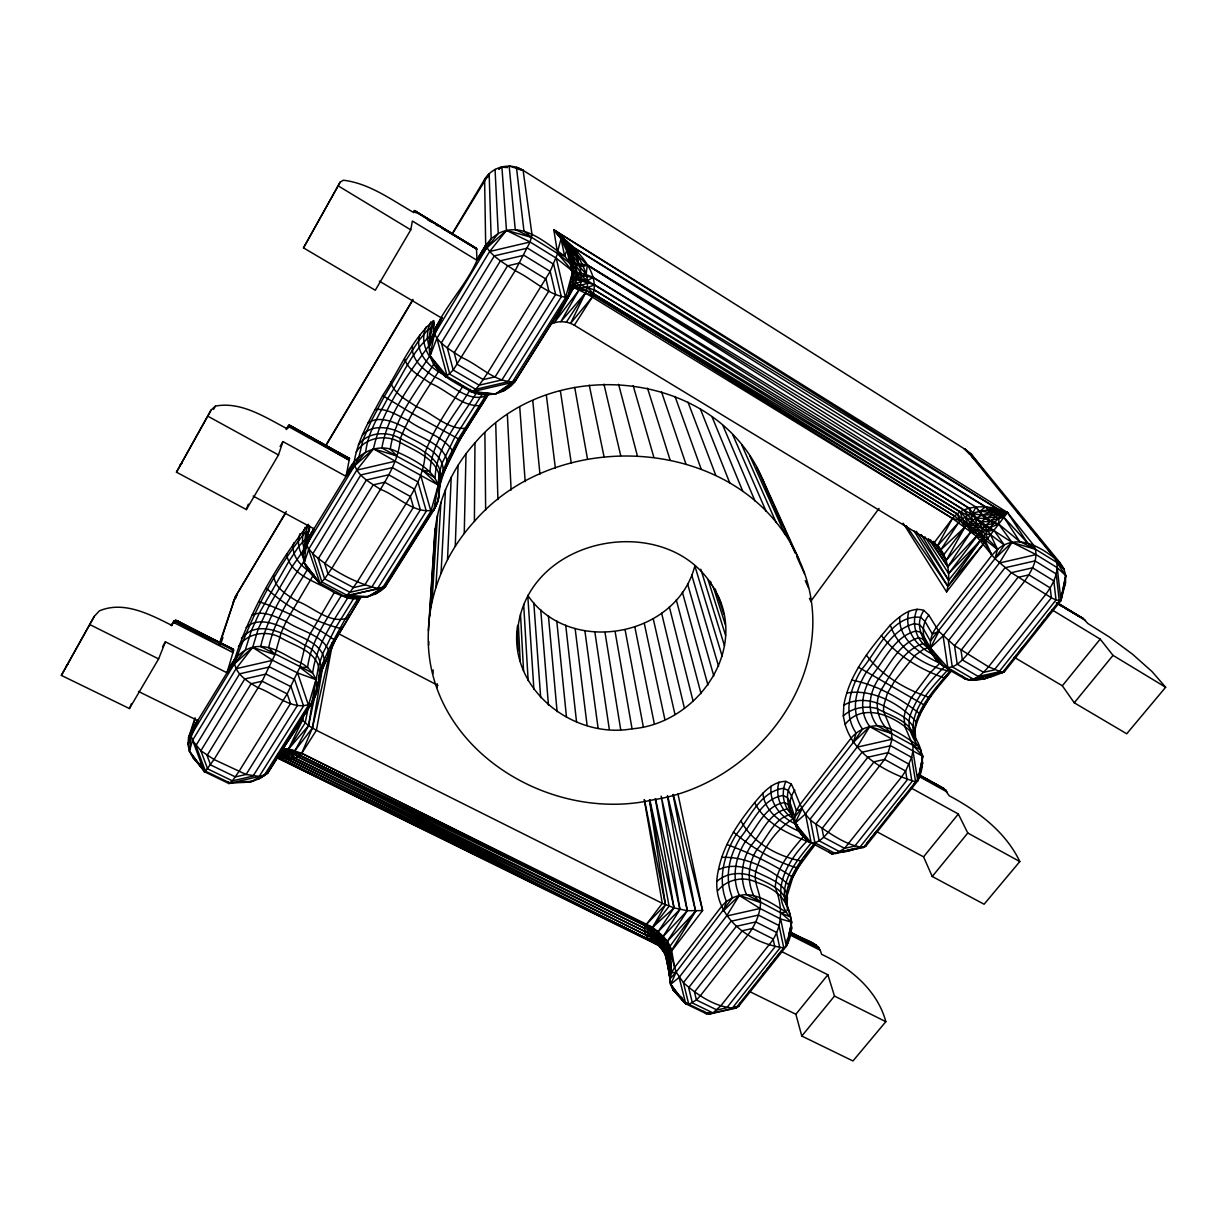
<?xml version="1.0" encoding="UTF-8"?>
<svg xmlns="http://www.w3.org/2000/svg" width="1227" height="1227" viewBox="0 0 1227 1227"><rect width="100%" height="100%" fill="white"/><g stroke="black" fill="none" stroke-linecap="round" stroke-linejoin="round"><path stroke-width="1.5" d="M549.681 324.772C557.211 320.492 566.935 320.784 574.328 325.247L592.273 297.087C602.411 269.633 571.521 245.722 553.776 229.802L557.656 253.483L550.187 271.428L487.748 372.809L479.205 385.201L475.708 389.281L471.398 391.919C455.877 382.717 435.784 374.864 430.094 355.861C428.254 344.925 429.297 333.069 434.281 323.069L433.576 320.615C410.723 340.262 399.327 370.845 382.579 395.585C371.352 417.027 357.901 438.3 354.051 462.61C356.367 475.647 370.37 482.625 380.462 489.358C397.364 495.509 414.389 514.726 433.852 509.957L438.192 500.463L441.06 476.444L447.518 459.788L458.146 439.205L486.552 394.373M903.149 523.208L946.6 591.92C950.94 576.644 948.624 559.282 938.655 546.659M571.644 284.771L572.073 288.299L568.484 296.09L514.757 381.827C494.895 382.701 478.975 364.695 461.689 357.517C451.475 350.355 438.024 343.928 433.453 331.597L441.904 317.655L428.99 347.563C435.432 314.848 463.929 290.508 477.012 260.339L476.459 248.437L414.465 210.553L413.898 212.639C391.612 199.955 369.511 183.375 343.437 180.231L340.201 182.071L303.498 247.869L375.278 290.247L410.769 229.848L412.379 221.044L477.012 260.339L498.254 233.498C522.61 220.952 546 242.946 564.635 256.121C575.126 267.287 575.923 284.802 567.948 297.609L514.757 381.827C504.435 394.849 486.413 397.471 471.398 391.919L470.877 390.339M428.407 630.862C429.757 590.294 447.134 551.168 474.404 521.383L474.972 442.901C550.187 353.56 715.586 368.146 762.58 479.097L799.283 560.218C847.382 665.264 760.096 783.746 653.071 799.835C547.625 824.007 422.84 746.2 428.407 630.862L434.235 541.705C435.478 505.248 450.662 469.926 474.972 442.901M920.526 751.584L922.827 756.261L917.781 780.817L915.603 781.86C887.06 773.056 854.268 755.449 845.112 724.467C862.428 701.905 893.256 715.494 910.265 731.016C922.75 745.126 926.17 763.9 917.781 780.817L865.863 846.155L863.501 847.458C845.863 845.495 830.51 833.562 815.878 824.038C801.308 815.035 798.501 797.979 791.308 784.053L785.863 781.369C772.243 781.384 762.703 793.102 754.651 802.627C765.311 824.237 790.05 834.605 811.2 842.964C798.21 859.13 781.17 878.179 784.881 900.695C792.028 915.235 794.344 931.508 786.384 946.186L738.623 1006.309L735.878 1008.165L709.221 1014.131L706.108 1013.594L685.709 1003.763L672.933 989.744L670.632 984.407L670.141 978.655L671.491 972.858L669.022 947.904L667.335 941.385L663.24 936.339L652.611 927.321L301.735 753.332L288.575 748.915L282.777 748.531L280.661 751.001L301.735 753.332L646.046 925.005L652.611 927.321L674.037 907.888L687.319 910.71L702.596 910.587L677.964 793.93M914.268 737.32C913.44 710.648 934.13 690.126 949.913 671.123C925.603 667.089 898.026 649.773 890.357 624.972C899.238 616.813 910.863 606.138 923.9 610.402L928.808 615.156L938.9 631.399L954.545 645.709L988.563 666.813L1002.444 672.503L1004.315 671.89L1060.956 600.601L1065.726 575.57L1063.947 568.868L1060.281 563.07L971.201 454.174L964.284 448.76L969.361 454.005M915.419 740.372C917.106 719.359 899.299 715.096 883.67 705.878C871.553 699.62 855.879 697.964 843.839 705.249L843.286 715.97L845.112 724.467M917.781 780.817L912.934 750.939L912.98 745.295L905.035 727.013L903.977 717.366L905.265 711.185L911.048 698.132L930.388 672.488L939.836 663.255C921.416 654.512 898.256 640.264 899.728 616.721M655.31 798.746L674.037 907.888L658.224 931.554C651.046 940.143 661.062 947.428 665.678 953.885L664.85 953.824C662.089 947.075 656.154 941.999 649.298 939.729L276.136 757.258L660.724 946.462L649.298 939.729L277.67 754.268L284.25 752.626L287.547 750.264L308.56 725.632L315.201 694.298M572.181 285.001L586.598 290.63L952.489 518.438L976.37 536.153L994.959 558.684L1011.309 572.687L1051.37 597.794L1056.018 599.972L1060.956 600.601L1065.496 582.702L1065.726 575.57L1057.229 567.672L1036.063 554.604L1011.938 542.365L985.572 525.156L970.925 514.067L594.666 284.787L572.963 278.529C575.816 260.415 568.346 241.059 553.776 229.802L1007.536 512.564L1033.932 545.54C1039.898 557.81 1031.278 571.521 1024.361 581.537L967.367 654.374C961.723 660.786 953.716 669.988 944.192 666.828C929.575 655.325 915.035 632.565 928.808 615.156M464.251 533.454L465.999 453.745M791.308 784.053C782.596 796.89 790.955 810.679 795.035 823.286C797.351 831.645 804.068 838.348 811.2 842.872C818.486 843.44 823.854 837.289 828.21 832.289L884.606 759.39L888.133 752.611L892.044 739.237L891.047 729.237L883.517 711.261L883.67 705.878L887.458 693.132L894.943 680.556L914.775 655.525L924.192 648.868L928.364 647.933C915.541 640.111 911.186 622.61 917.075 609.113M360.37 597.656L334.695 640.985L318.514 677.687L335.124 640.433L360.999 597.104L357.947 598.638L344.925 619.42L328.775 649.068L321.566 666.644L316.336 693.546L311.857 703.163C293.56 712.611 274.511 693.255 258.191 687.841C247.961 681.829 233.897 673.485 234.403 660.003C250.216 610.969 276.673 564.512 308.483 524.328L305.768 531.705L305.063 539.573L305.891 544.267M433.576 320.615L430.432 328.422L429.389 336.827C410.6 353.054 401.367 378.529 387.425 398.836C378.545 415.646 368.023 432.456 365.723 451.72L346.045 476.383L282.946 441.582L278.483 454.956L246.382 509.573L176.458 472.18L211.167 409.925L215.415 406.091C241.244 401.198 265.277 417.379 287.21 428.775L289.449 425.155L349.465 458.515L346.045 476.383L306.643 540.816L303.683 547.779L302.839 555.264L304.158 562.748L307.532 569.742L320.048 583.331L324.649 578.868L331.996 568.024L380.462 489.358C389.956 473.699 399.082 457.134 400.37 438.514C409.787 414.557 424.435 393.054 438.453 371.628L445.033 375.447M455.278 546.199L458.07 465.217M771.139 786.139C768.792 803.593 782.197 818.915 797.734 824.881M447.518 559.512L451.214 477.196M517.549 625.785C508.116 688.485 572.61 739.452 632.058 728.807C693.577 724.068 745.295 656.491 718.7 596.92M437.027 687.442L437.226 683.669M441.045 573.285L445.478 489.619M452.211 233.667L484.604 179.418C492.088 166.657 509.818 162.332 522.457 169.909L966.569 450.217L1054.959 558.561L1056.784 562.411L1060.281 563.07C1043.932 548.408 1017.843 531.889 997.536 549.435L960.312 520.631L952.489 518.438L592.273 297.087L570.57 323.376L585.386 293.084C592.641 277.379 579.757 261.78 574.205 247.854L553.776 229.802L997.275 508.776L1007.536 512.564L1027.26 542.61L1035.695 549.359L1056.784 562.411L1063.947 568.868L1044.606 545.171M432.947 673.73L433.162 669.942M435.876 587.411L440.892 502.38M432.042 601.782L437.487 515.371M428.606 645.356L428.852 641.583M431.014 607.641L431.26 603.868M433.545 568.04L433.791 564.267M438.422 496.782L438.192 500.463L433.852 509.957L385.539 586.491C375.017 597.948 358.637 599.129 344.25 596L368.085 596.675L385.539 586.491L375.569 593.96M438.668 493.085L439.726 483.745M429.557 616.307L435.263 528.515M346.137 475.662C353.238 454.788 377.625 440.248 398.085 452.38C421.766 463.269 451.643 479.481 433.852 509.957L438.254 485.079L438.959 474.251L442.103 463.131L454.696 437.441L482.533 393.668M435.248 503.806L435.002 507.518L386.873 583.745L381.98 589.543M192.884 757.534L202.716 768.762L192.884 757.534L189.433 751.231L191.182 731.307L195.354 718.593M717.964 890.526C726.752 879.56 743.133 875.848 755.771 881.998C777.657 889.422 787.949 899.376 791.645 922.121L786.384 946.186L783.777 947.842C745.985 942.857 708.194 912.228 718.47 869.851C730.096 863.793 744.344 866.323 755.755 871.645C768.501 878.471 793.041 885.219 786.277 904.943C784.268 880.802 800.295 860.357 814.927 843.01M332.134 642.81L312.379 728.117L293.744 752.166L289.587 754.666L278.422 757.136L285.738 758.623L645.325 934.759C668.009 939.13 667.825 966.815 670.632 984.407L685.709 1003.763L688.761 1004.269L709.221 1014.131L712.933 1012.904L721.077 1005.527L769.114 944.698C783.102 928.563 782.995 906.538 775.295 887.673C775.924 866.768 791.737 850.848 804.084 835.648M649.405 799.881L665.479 904.82L652.611 927.321C647.795 933.333 651.782 942.842 658.654 945.097C650.356 942.566 639.696 932.704 646.767 923.946L662.304 903.348L644.252 799.713M280.86 751.952L286.136 751.507L291.949 753.547L658.224 931.554L669.022 947.904L676.154 972.152L683.424 982.658L688.761 1004.269L696.43 1000.02L700.51 995.542L748.424 934.299C755.203 925.081 760.096 914.1 760.571 902.551C760.034 892.075 753.424 882.305 755.755 871.645C761.476 850.771 775.142 830.158 793.394 818.562C780.986 811.553 774.927 795.694 778.976 782.105M412.487 346.029C410.8 360.017 424.297 370.14 434.695 376.98C450.677 383.376 469.466 404.726 488.223 394.803C469.665 424.895 447.088 454.404 438.898 489.404M441.904 318.023L433.453 331.597L434.281 323.069M802.489 860.02L792.826 877.351L786.936 896.416M385.539 586.491L345.216 596.629L319.189 582.764L304.158 562.748L306.643 540.816L309.894 526.306M303.698 551.874L302.839 555.264L314.327 528.147L306.643 540.816L314.235 528.653M452.011 234.556L489.159 173.682L491.168 238.636L486.705 247.931L434.22 334.434L430.125 339.281L430.999 330.63L430.432 328.422L427.993 329.557L418.484 340.983L405.125 361.536L384.128 396.72L371.413 420.738L362.993 439.864L359.097 456.429L354.45 465.938L306.827 544.42L303.683 547.779L309.465 526.368M946.6 591.92L1007.536 512.564L1001.063 512.441L999.223 514.788L998.64 524.021L1011.938 542.365L1035.695 549.359L1019.76 541.536L998.64 524.021L993.747 523.438L985.772 518.653L976.661 517.978L969.115 508.239L593.055 277.379C587.012 274.833 580.264 272.011 573.669 272.839L581.276 275.63L586.169 274.434L587.273 264.986L577.181 254.955L566.399 241.167L561.03 238.744L553.776 229.802C570.877 243.023 587.15 267.517 579.083 289.863L560.831 321.643L585.386 293.084L593.116 295.569L954.545 516.076L960.312 520.631L965.036 526.95L946.17 560.432L933.364 541.352M923.9 610.402C911.722 628.408 927.627 645.003 936.247 659.927C944.729 667.948 955.051 673.178 965.112 678.991C978.824 682.289 991.784 676.721 1004.315 671.89L1004.545 670.019M664.16 949.545L663.976 951.109C658.209 947.719 659.344 940.557 663.24 936.339L679.942 909.406L661.184 796.17L687.319 910.71L662.979 948.057L662.825 949.989L667.105 957.045L666.184 958.21L669.359 973.057M440.125 483.085C446.061 458.729 416.873 447.548 400.37 438.514C387.118 431.014 367.701 431.751 358.361 445.018M433.376 363.621L445.754 377.011L453.238 370.048L515.141 270.738L530.11 241.995L531.997 234.572L523.116 170.354L509.174 166.028L515.248 229.51L531.644 237.394L557.656 253.483L569.681 263.176C570.034 250.538 562.533 238.544 553.776 229.802L574.405 254.526L577.181 254.955L578.669 264.28L583.346 266.458L587.273 264.986L985.511 506.828L993.456 509.757L1007.536 512.564C995.572 518.193 988.471 530.171 980.634 540.263L947.888 586.337L906.216 525.647M312.762 699.543L308.56 725.632L295.047 750.556L281.857 749.789L288.575 748.915L305.186 722.918L308.13 708.132M1062.812 591.629L1060.941 599.021L1065.726 575.57L1056.784 562.411C1058.564 574.159 1052.352 585.356 1045.649 594.528L988.563 666.813C982.873 673.27 974.652 682.319 965.112 678.991L962.489 676.322M908.824 611.307C903.517 630.448 917.857 648.562 935.143 655.249M293.713 542.886C290.554 555.448 301.228 566.552 311.137 572.595M323.529 661.966L312.379 728.117L301.735 753.332L297.747 756.998L291.32 758.761L285.738 758.623L283.575 755.801L279.204 754.099L294.848 758.148L644.589 928.394C656.368 932.137 667.396 941.722 668.976 954.514L666.184 958.21L662.979 948.057L655.878 940.373L651.184 937.627L291.32 758.761L277.67 754.268M517.733 629.558C528.07 528.806 687.381 507.211 721.047 604.205M357.947 598.638L353.391 598.945L335.446 628.009L322.762 653.608L318.606 666.077L311.857 703.163L267.747 773.01C259.725 779.82 249.418 783.347 238.882 782.228M306.827 544.42L320.048 583.331L304.158 562.748L308.928 548.837L356.766 470.14L373.499 448.837C381.628 410.554 405.938 376.98 428.729 345.953L427.303 337.732L427.993 329.557L430.754 321.98M332.624 642.841L316.397 730.31L301.735 753.332M314.158 696.537L313.483 699.988L267.747 773.01L251.872 781.492L228.759 783.455L204.173 771.599L189.433 751.231L187.946 744.452L188.544 737.657L191.182 731.307L226.995 672.779L233.697 650.049L177.47 620.877L174.219 620.693L171.274 625.555M288.575 748.915L302.471 720.096L303.913 712.642M434.22 334.434L430.094 355.861L445.754 377.011L445.355 375.493L438.576 370.309M787.044 939.453L787.489 943.333L791.645 922.121L781.078 913.026L746.537 894.636C737.028 894.851 727.657 898.931 721.614 906.37L674.62 967.428L671.491 972.858L676.154 972.152L732.458 897.811C724.083 877.857 729.221 855.817 740.096 838.01C752.657 823.179 761.798 798.547 783.194 795.479L787.243 797.581L789.912 802.151L794.759 816.983L795.035 823.286L808.317 841.247L831.906 853.823L863.501 847.458L915.603 781.86L911.615 757.412L912.934 750.939L869.728 726.553C858.056 710.924 862.274 690.847 871.983 675.586C884.836 659.927 894.422 636.583 915.679 631.077L920.066 632.028L923.195 635.218L930.419 647.948L944.192 666.828L932.428 654.39C928.364 645.586 930.465 635.203 936.155 627.626L991.937 555.156L997.536 549.435L990.48 534.604L984.453 526.306L970.925 514.067L969.115 508.239L587.273 264.986L575.386 263.36L570.156 259.817L570.708 263.514M913.67 784.452L918.363 778.532L922.827 756.261L912.98 745.295L877.228 725.724C867.136 725.878 857.305 730.464 850.94 738.347L799.835 804.743L796.384 810.648L794.759 816.983L853.271 742.458L862.52 729.068C849.928 711.399 855.863 689.129 866.323 672.166C880.219 654.835 891.078 629.589 914.422 623.669L919.514 624.727L923.149 628.377L930.388 641.015L994.959 558.684L1004.346 545.064L993.855 530.233L984.453 526.306L948.64 573.561L924.882 536.782M914.299 734.083C917.781 708.869 935.925 689.39 951.707 670.77M318.33 679.559L319.894 672.181M189.725 739.007L187.946 744.452L198.191 719.743L191.182 731.307L198.022 720.356M419.818 335.201C414.895 349.956 426.429 364.373 438.453 371.628M288.391 738.669L282.777 748.531L302.471 720.096L304.204 712.642M843.839 705.249C849.253 673.853 870.403 648.577 890.357 624.972M785.801 897.934L787.535 890.679M304.158 562.748L305.002 559.328M950.971 670.31L945.956 677.197L943.946 677.81C920.526 669.39 896.753 655.555 881.339 635.479M300.001 533.699C296.382 542.518 299.388 552.411 304.94 559.711C287.67 587.058 268.038 614.436 260.676 646.506C244.725 645.739 233.207 658.424 227.194 671.89M557.886 250.615L561.03 238.744C570.908 252.287 582.779 270.753 573.745 287.639L554.359 322.64L579.083 289.863L586.598 290.63L593.807 293.913L957.106 513.852C969.054 527.687 986.646 534.911 997.536 549.435L994.959 558.684L1011.938 542.365L999.422 562.994L943.088 635.877L930.419 647.948L947.811 667.749L968.809 679.973L983.824 679.129L997.842 673.301M718.47 869.851C723.516 844.314 738.516 822.458 754.651 802.627M487.073 394.91L471.398 391.919L495.509 394.051L512.119 382.471L565.509 297.839L572.718 271.259L570.156 259.817L573.715 270.845L576.813 272.333L561.03 238.744L564.635 256.121L557.656 253.483L572.718 271.259L567.948 297.609C548.116 295.6 532.625 278.836 515.141 270.738C504.772 263.36 491.843 257.041 485.693 245.446L484.604 179.418L489.542 174.663M304.219 549.236L292.164 566.567L269.557 605.003L258.268 628.868L252.67 647.365L236.059 668.715L192.486 740.418L189.433 751.231L202.777 768.746M360.017 597.534L344.25 596L368.085 596.675L382.41 588.055L430.907 511.199L438.254 485.079L422.579 470.278L381.873 447.978C387.717 413.576 410.999 384.925 429.496 356.321C423.852 347.747 421.705 336.566 426.045 326.98M918.363 778.532L922.857 762.749M787.489 943.333L791.921 928.041L790.878 924.483M228.36 782.013L228.759 783.455L264.234 775.341L308.483 705.234L315.937 679.62C313.268 672.381 307.808 666.66 301.09 662.994C287.808 657.289 275.692 646.997 260.676 646.506L312.67 673.056C316.183 645.003 333.299 621.429 347.655 598.009L353.391 598.945M572.549 274.419L573.53 279.833L567.948 297.609L568.484 296.09M1063.272 589.788L1065.496 582.702M785.863 781.369C781.062 792.274 782.964 805.878 791.507 814.406C774.452 817.197 767.627 837.596 757.151 849.222C748.179 863.026 746.645 880.311 753.593 895.403L760.571 902.551L739.329 895.449C731.537 877.642 735.203 857.719 745.218 841.707C756.829 828.286 764.942 805.526 784.406 802.581L787.903 804.421L797.213 829.145L808.317 841.247L806.446 837.995L801.093 834.161L800.004 830.817M221.121 642.933L222.9 637.488M305.048 527.365L302.778 534.297L302.502 541.767L303.882 547.748M195.062 717.826L188.544 737.657L190.891 735.525L234.28 664.006C251.351 617.043 273.943 570.524 305.768 531.705L307.103 532.257L305.83 543.377L306.213 540.11L305.063 539.573L298.713 546.46L288.575 561.905L259.28 613.147L251.351 630.647L245.293 650.034L226.995 672.779L165.415 641.828L162.547 646.706M219.326 643.945L235.247 596.951L286.29 511.475M219.771 644.144L235.247 596.951L285.032 514.098M235.768 598.116L236.903 594.666L232.946 602.503M533.898 689.467L527.763 595.386C569.343 656.46 676.629 637.442 694.85 565.892L722.151 656.2M246.382 509.573L248.299 504.174M345.216 596.629L350.002 592.304L357.456 581.598L406.152 503.561C415.754 487.963 424.818 471.229 425.125 452.487C434.082 428.468 448.959 407.149 463.116 385.968M1027.26 542.61L1003.87 517.273L1001.431 516.107L1002.398 513.438L1007.536 512.564C992.29 509.036 975.603 515.877 965.036 526.95L943.778 554.696L937.443 545.125M788.562 887.259L791.584 879.284M564.635 256.121L567.027 249.925L570.003 252.839L574.405 254.526L565.172 240.86M228.759 783.455L232.394 780.832L238.912 771.553L287.195 693.868L299.817 667.319L305.262 645.494L310.216 633.761L334.189 592.687L347.655 598.009M507.503 167.608L501.889 166.749L506.475 230.385L489.665 251.489L436.919 338.269L430.094 355.861L447.288 376.582L473.039 391.566L495.509 394.051L514.757 381.827L503.392 391.106M666.184 958.21L665.187 952.812L695.586 911.247L673.01 794.605M171.351 625.555L174.219 620.693L233.13 652.641L173.206 622.258L171.933 625.448C150.139 614.497 123.82 600.448 99.341 610.893L94.28 616.353L61.35 675.402L129.448 708.562L158.62 658.914L165.415 641.828M190.891 735.525L204.173 771.599L205.446 771.154L214.05 759.498L262.103 681.215L274.971 654.635L281.044 633.025L286.182 621.307L313.805 574.297M129.448 708.562L131.442 703.669M738.623 1006.309L735.034 1007.03L738.623 1006.309L739.912 1003.241M303.498 247.869L340.201 182.071M306.673 536L309.587 529.128M341.95 627.641L341.474 628.761C314.465 621.813 286.597 607.457 266.382 588.178M441.352 477.288L459.834 439.68L488.101 394.45M316.888 684.605C325.876 670.816 320.569 651.982 305.262 645.494C287.762 635.141 258.606 617.733 241.443 638.347M481.996 403.714L481.107 405.6C462.272 407.241 446.965 389.971 430.631 383.361C421.091 376.704 408.192 370.585 404.527 358.759M467.87 426.26L466.92 428.223C448.131 430.524 432.671 413.039 416.382 406.612C406.873 400.017 393.867 393.821 390.585 381.873M176.458 472.18L211.167 409.925M929.13 646.614L926.431 644.466L922.903 643.654C902.597 650.325 892.09 672.749 881.185 689.819C872.734 704.712 878.655 723.961 892.167 733.623L869.728 726.553L857.059 747.182L805.479 813.915L811.2 842.872L795.035 823.286L801.921 809.038L796.384 810.648L791.507 795.909L788.409 790.633L783.685 788.255C760.08 791.446 749.682 818.225 736.062 834.713C724.16 854.606 717.442 879.084 726.415 901.538L723.363 910.94L739.329 895.449L760.034 908.486L780.617 918.977L791.645 922.121M61.35 675.402L94.28 616.353M930.419 647.948L938.9 631.399L932.351 634.083L925.066 621.537L920.833 617.35C891.937 613.929 877.412 651.353 861.676 669.298C850.311 688.255 842.55 713.056 856.109 733.086L853.271 742.458L869.728 726.553M322.578 666.813L324.557 662.994C324.557 641.936 296.903 636.92 283.253 627.626C272.087 622.411 256.106 617.887 246.09 627.595M866.415 655.172C881.385 675.448 905.342 689.252 928.747 697.258L930.802 696.583L931.324 694.727L918.517 716.154L919.729 715.111L919.161 713.301C899.682 697.887 876.369 684.651 851.645 680.065M797.78 866.922L792.826 877.351C772.596 863.67 749.804 853.01 726.844 844.483M349.434 615.11L348.008 617.81C330.078 624.957 312.885 606.613 297.164 601.23C287.639 595.279 274.235 588.009 273.836 575.402M441.444 477.456C451.045 454.036 416.613 442.548 402.257 433.545C390.309 427.088 372.502 423.76 362.394 435.125M1019.76 541.536L1003.87 517.273L1003.824 514.374L997.275 508.776C982.306 505.202 963.088 505.539 952.489 518.438L937.351 546.03L940.772 549.849L965.036 526.95M213.544 409.419L215.415 406.091M328.1 654.313L329.357 652.089C323.268 634.451 299.618 631.138 286.182 621.307C275.845 617.012 263.161 609.865 252.072 615.095M226.995 672.779L234.403 660.003L227.118 672.181M794.881 790.065C789.713 796.921 788.179 806.446 792.335 814.191M346.045 476.383L354.051 462.61L346.091 475.892M477.012 260.339L485.693 245.446L491.168 238.636L498.254 233.498L495.048 169.357M445.769 466.904L447.61 463.76C445.585 443.146 418.514 438.054 405.002 427.456C394.128 422.165 379.22 415.171 368.023 423.054M286.121 429.557L288.606 425.324L349.465 458.515L335.002 451.383M287.547 428.392L289.449 425.155L348.499 458.53M173.759 623.377L175.645 620.172L233.268 649.206L231.903 650.157M280.093 446.444L282.946 441.582M227.041 672.473L234.403 660.003M346.075 476.137L354.051 462.61M476.981 260.155L485.693 245.446L476.966 259.833M325.569 445.723L412.932 299.419M325.308 446.674L412.717 300.324M476.966 259.986L485.693 245.446M788.7 936.707L790.357 933.962M668.976 954.514L695.586 911.247L667.657 795.955M433.453 331.597L441.904 317.839M306.643 540.816L314.265 528.392M191.182 731.307L198.099 720.05M690.234 1004.806L683.47 1001.539L670.632 984.407L679.16 977.352L726.553 916.032L739.329 895.449M341.091 595.877C327.456 618.239 311.045 640.632 307.609 667.381L299.817 667.319L315.937 679.62L317.18 686.599L316.336 693.546L311.857 703.163C315.569 689.359 324.741 673.102 315.4 659.605C306.765 647.902 291.581 644.497 279.71 637.166C266.014 630.126 247.026 633.163 238.452 646.66M192.486 740.418L200.86 750.771L214.05 759.498L246.106 774.467L259.219 776.415L303.56 706.016L294.633 679.635L269.618 666.936L239.648 673.822L195.891 745.617L205.446 771.154L230.124 783.056M307.118 570.034C292.379 594.65 274.511 618.776 268.759 647.519L274.971 654.635L252.67 647.365L234.28 664.006M566.399 322.118L585.386 293.084L592.273 297.087M940.772 549.849L958.701 522.457C968.195 511.383 983.977 510.662 997.275 508.776L574.205 247.854L565.417 245.109L570.892 260.415L571.813 269.127L573.715 270.845M1001.063 512.441C989.223 514.941 978.625 522.288 971.048 531.628L947.827 566.828L928.44 538.714M815.004 844.789L797.657 868.041C774.406 861.461 751.982 847.704 733.363 832.029M452.318 453.515L453.315 452.073C443.975 435.968 422.579 431.229 408.422 420.631C398.008 415.784 386.842 407.901 374.91 409.603M566.138 298.437L573.745 287.639L585.386 293.084M470.401 389.327C455.156 415.171 431.521 440.064 430.033 471.505L422.579 470.278L435.094 477.809C436.398 445.202 460.907 419.327 476.613 392.517M810.986 601.031L879.038 508.438M574.328 325.247L933.732 543.3L952.489 518.438M661.982 948.67L662.534 947.934L660.233 946.646M674.62 967.428L671.721 950.925L702.596 910.587L673.316 794.482M806.43 841.661C787.887 860.526 769.206 892.029 789.528 916.584L781.078 913.026L785.709 911.83C773.639 904.514 761.047 895.541 746.537 894.636C739.252 878.486 741.66 860.188 751.031 845.526C761.952 833.21 769.252 811.891 787.243 809.038L790.326 810.679L793.317 814.621M652.611 927.321L669.098 906.247L649.574 799.866M804.375 857.244L813.639 845.372M935.956 688.792L938.287 685.816M940.603 682.841L946.4 675.417M334.695 640.985L335.124 640.433C311.919 624.282 285.814 610.632 258.974 601.69M433.852 364.036C417.149 390.753 394.803 417.073 390.263 449.189L397.165 456.015L373.499 448.837L354.45 465.938M762.504 974.775L764.896 971.784M767.274 968.793L780.357 952.321M866.661 843.639L876.063 831.799M890.158 814.053L892.52 811.093M894.866 808.133L903.087 797.765M1013.947 658.193L1016.293 655.233M1018.64 652.273L1023.349 646.353M1037.444 628.607L1039.79 625.647M1042.137 622.687L1044.484 619.727M1046.83 616.767L1050.358 612.334M916.278 531.337L948.609 580.279L980.634 540.263L984.545 542.365L991.937 555.156L980.572 530.754L969.99 522.196L960.174 511.828L587.396 280.63L581.276 275.63L593.055 277.379L963.716 510.079L972.52 520.432L982.49 528.469L987.367 531.168L993.855 530.233M356.213 452.057C365.048 437.732 385.171 433.867 399.481 442.011C415.386 451.26 440.018 459.496 439.987 481.874M790.848 932.229C800.234 939.79 818.838 940.189 821.507 954.284C850.127 967.582 877.351 990.112 885.833 1021.677L852.964 1060.972L801.798 1036.048L795.863 1014.254L827.872 974.79L781.062 951.262M918.87 774.651L944.008 788.578L949.192 795.725C977.704 810.986 1005.588 831.661 1019.806 861.553L984.1 904.238L932.244 876.492L923.563 856.845L958.318 814.007L910.787 787.811M1057.827 603.086L1083.364 618.623L1087.874 623.515L1109.346 637.012L1132.552 654.236L1152.03 671.552L1165.65 687.258L1126.723 733.777L1074.254 702.795L1062.337 685.786L1100.19 639.129L1052.03 609.85M801.798 1036.048L834.483 996.063L827.872 974.79M932.244 876.492L967.781 833.026L958.318 814.007M1074.254 702.795L1113.027 655.371L1100.19 639.129M510.233 386.306L515.539 379.941M983.548 543.653L947.888 586.337L914.084 530.954M265.017 774.897L269.557 769.574M983.701 536.138L971.048 531.628L946.17 560.432L934.928 543.024M65.829 666.583L67.93 664.252M958.701 522.457L937.351 546.03L933.732 543.3M278.422 757.136L649.298 939.729L651.184 937.627L660.295 941.707L666.614 950.864L671.491 972.858L670.233 946.354L667.335 941.385L646.046 925.005L293.744 752.166L287.547 750.264L280.661 751.001M663.24 936.339L687.319 910.71L667.411 796.001M667.335 941.385L695.586 911.247M948.64 573.561L980.634 540.263M646.767 923.946L665.479 904.82L644.436 799.682M658.224 931.554L679.942 909.406L655.479 798.67M474.404 521.383C559.481 422.702 745.234 435.846 799.283 560.218M179.863 465.217L182.102 463.07M795.035 823.286L805.479 813.915M486.705 247.931L506.475 230.385L531.644 237.394L523.96 230.937L516.429 167.271L523.116 170.354M499.067 169.188L501.889 166.749L505.34 167.547M945.664 665.862C930.971 679.375 917.367 695.694 910.465 714.635C905.679 727.504 913.747 739.988 920.848 750.188L912.98 745.295L917.09 744.942C904.959 736.844 892.259 726.875 877.228 725.724C866.354 711.645 869.099 693.286 878.256 679.298C890.311 664.942 898.946 643.071 918.563 637.902L922.428 638.761L928.962 647.058M948.502 669.052C931.86 687.826 904.882 712.749 915.434 740.725M587.273 264.986L975.879 507.012L985.772 518.653L982.152 515.355L980.082 511.168L985.511 506.828L990.189 512.641L995.557 516.92L998.563 518.576L1003.87 517.273M843.286 715.97C852.213 707.657 865.495 705.433 877.06 708.546C890.235 715.939 909.867 720.387 914.406 736.675M999.79 511.352L997.198 513.315L980.082 511.168M717.151 881.155C727.458 872.106 743.179 871.584 755.218 877.32C769.237 883.716 789.897 891.323 787.197 910.572M1001.431 516.107L999.223 514.788L995.557 516.92L984.453 526.306L990.235 527.533L998.64 524.021L990.48 520.662L983.272 514.88L999.223 514.788L1002.398 513.438M485.401 178.636L488.392 176.473M498.883 168.912L501.889 166.749M258.989 778.946L267.747 773.01L251.872 781.492L242.823 781.691M991.14 676.568L995.082 674.114M593.055 277.379L587.396 280.63L573.346 276.32L572.303 272.885M803.363 859.682L800.924 860.94C777.78 856.308 752.151 842.55 740.909 820.771M998.533 510.156L995.281 511.644L987.766 509.957M983.824 679.129L994.192 674.574M854.59 848.471L847.704 851.231L831.906 853.823L828.961 852.152M580.126 287.87L587.365 287.624L594.666 284.787M854.652 848.854L842.259 851.845M865.863 846.155L847.704 851.231L842.075 851.507M998.563 518.576L990.48 520.662L993.747 523.438L985.572 525.156L979.713 522.947L982.49 528.469L967.95 523.868L964.851 517.119L972.52 520.432L970.925 514.067M703.792 1011.339L706.108 1013.594L709.743 1012.689M846.707 693.025C871.998 688.608 899.897 703.286 916.094 721.721L916.17 724.85M489.665 251.489L530.11 241.995L556.23 258.145L572.718 271.259L571.261 267.195L571.291 270.308M473.039 391.566L512.119 382.471M356.766 470.14L395.201 461.214L438.254 485.079M236.059 668.715L272.67 660.295L297.609 672.994L315.937 679.62M999.422 562.994L1036.063 554.604M968.809 679.973L1004.315 671.89M857.059 747.182L892.044 739.237M831.906 853.823L839.053 852.213M726.553 916.032L760.034 908.486M706.108 1013.594L709.712 1012.781M572.472 284.235L581.445 281.596L576.751 277.823L573.669 272.839M259.219 776.415L264.234 775.341M649.298 939.729L652.994 940.879L655.878 940.373C669.62 947.888 667.657 965.48 670.141 978.655L676.154 972.152L670.632 984.407C667.963 965.45 667.549 937.183 644.359 931.262L291.32 758.761L286.658 755.449L278.652 753.225M571.429 286.32L580.908 285.385L587.595 283.207L581.506 279.281L576.889 274.342L581 273.529L575.754 264.909L572.779 262.072M995.557 516.92L986.753 518.055L989.637 521.368L981.017 521.935L975.158 518.822L977.459 524.834L969.99 522.196M721.767 857.366C746.093 856.323 770.709 869.191 788.639 884.59L789.176 887.014M382.41 588.055L347.18 595.371L321.903 582.012L312.808 553.76L308.928 548.837M286.136 751.507L294.848 758.148L644.359 931.262L650.816 930.879C657.473 938.64 668.27 945.357 667.028 957.075L662.979 948.057L657.105 943.793L660.724 946.462M278.314 753.623L289.587 754.666L280.814 752.274M645.325 934.759L650.509 934.713L660.647 940.71L666.062 951.569M977.582 534.573L973.594 528.592L980.572 530.754L987.367 531.168M278.514 755.495L281.796 755.847M970.833 679.237L976.278 679.957M583.346 266.458L575.754 264.909L571.153 261.872M518.714 169.341L522.457 169.909M980.572 530.754L985.45 533.76L990.48 534.604L1004.346 545.064M659.835 943.885L653.47 941.462M650.862 936.63L655.801 937.765M571.092 286.919L573.745 287.639M801.86 938.716L813.056 943.486M573.346 276.32L576.475 280.001L571.92 282.164L594.666 290.109L960.174 511.828L967.873 515.447M475.555 392.333L478.683 393.652M789.912 934.207L818.961 947.781L789.314 932.275M279.357 757.78L282.808 759.452M506.475 230.385L530.11 241.995M233.268 649.206L182.992 624.528L198.191 632.565M138.482 691.476L197.946 720.678M749.222 991.355L795.863 1014.254M174.219 620.693L233.697 650.049L175.645 620.172M279.296 757.979L282.731 759.666M286.167 761.353L299.894 768.133M308.483 772.366L317.057 776.599M330.799 783.378L382.287 808.777M385.723 810.464L658.654 945.097M1065.527 608.561L1083.364 618.623L1057.659 603.255M918.778 774.943L944.008 788.578M300.048 755.372L645.433 926.094L650.816 930.879M644.589 928.394L297.747 756.998L293.744 752.166M789.682 932.045L816.568 945.465L790.127 931.953M90.062 624.712L158.62 658.914M834.483 996.063L885.833 1021.677M789.759 934.805L820.265 950.281M338.085 633.439L438.008 685.464M790.234 932.336L808.501 941.968M800.142 831.829C783.777 824.544 764.712 812.872 762.841 793.148M334.189 592.687C318.683 581.997 290.354 576.092 286.581 554.267M314.787 440.646L318.161 442.441M328.269 447.809L331.643 449.588M917.689 775.219L946.109 790.311L918.333 774.59M253.145 496.061L314.204 528.914M876.201 831.369L923.563 856.845M912.934 750.939L922.827 756.261M208.084 416.336L278.483 454.956M967.781 833.026L1019.806 861.553M290.86 426.183L349.465 458.515M288.038 426.29L349.419 460.34L288.606 425.324M919.222 776.507L947.413 792.151M918.701 774.666L940.311 786.752M644.359 931.262L650.509 934.713M373.499 448.837L395.201 461.214M1059.07 604.819L1062.291 606.69M454.895 381.183L459.834 384.051M650.463 933.364L655.97 936.584M427.425 219.618L432.333 222.501M435.6 224.418L438.867 226.335M442.134 228.268L476.459 248.437L414.465 210.553L477.027 249.326L414.189 211.013M379.327 281.136L441.919 318.222M1014.315 657.335L1062.337 685.786M338.514 186.059L410.769 229.848M1113.027 655.371L1165.65 687.258M1056.248 602.656L1085.466 620.479M954.545 516.076L593.807 293.913L587.365 287.624M594.666 290.109L957.106 513.852L960.312 520.631M1057.766 603.239L1080.082 616.997M574.205 247.854L985.511 506.828M652.994 940.879L660.08 946.232L664.835 953.716M198.053 762.949L200.661 764.605M858.363 667.181L924.268 705.034M252.67 647.365L272.67 660.295M676.875 994.299L682.166 997.766M999.223 514.788L993.456 509.757M382.579 395.585L412.303 413.53L459.834 439.68M964.284 448.76L971.201 454.174L988.962 477.027M177.47 620.877L179.648 622.887M574.757 285.814L579.083 289.863M971.907 456.628L974.437 459.266M302.471 720.096L308.56 725.632L316.397 730.31L662.304 903.348L674.037 907.888L649.804 799.851M651.552 929.008L660.647 940.71M307.532 569.742L319.189 582.764M672.135 986.033L672.933 989.744L683.47 1001.539L682.595 999.023M564.052 240.477L570.049 247.287M429.496 356.321L432.763 360.125M1005.895 497.779L1008.318 500.739M1016.784 511.107L1019.192 514.067M1022.827 518.515L1025.251 521.475M1027.659 524.435L1031.293 528.883M1033.717 531.843L1042.183 542.211M586.169 274.434L579.19 265.876L575.386 263.36L568.346 246.734M971.048 531.628L962.336 518.852L960.174 511.828M660.08 946.232L662.825 949.989M562.012 239.449L570.003 252.839L570.892 260.415M657.319 932.919L661.522 938.916L664.267 945.557M967.95 523.868L972.198 530.187M930.495 539.788L947.827 566.828L976.37 536.153L982.106 538.3L984.545 542.365M572.043 253.82L578.669 264.28M563.009 240.017L566.797 246.013M291.949 753.547L294.848 758.148M921.201 534.573L948.609 580.279M414.987 210.998L415.984 212.885M985.45 533.76L987.75 538.178M662.35 937.566L665.371 943.962L666.614 950.864M756.722 467.211L792.811 547.104M767.32 491.383L771.967 501.674M773.516 505.11L782.811 525.708M784.36 529.144L786.676 534.297M790.556 542.871L795.203 553.178M796.752 556.613L804.498 573.776M428.729 345.953L430.11 349.02M749.789 455.8L785.096 534.512M805.28 580.678L808.394 587.656M741.783 444.972L776.185 522.564M809.467 598.301L811.001 601.767M732.795 434.803L766.123 511.322M722.841 425.37L754.973 500.892M712.013 416.751L742.826 491.383M700.387 409.02L729.728 482.825M762.58 479.097L766.645 489.619M688.025 402.226L715.801 475.34M675.019 396.459L701.138 468.975M572.411 276.627L573.53 279.833M661.476 391.735L685.847 463.775M570.954 284.971L572.073 288.299M297.609 672.994L308.483 705.234M670.233 946.354L671.721 950.925M717.488 594.574L723.869 614.405M715.234 588.96L716.967 594.374M713.178 586.567L725.387 624.834M710.479 581.383L711.645 585.034M707.979 579.42L725.586 635.356M647.488 388.115L670.019 459.803M700.816 569.251L724.513 645.862M691.721 575.034L718.577 666.261M633.163 385.631L653.807 457.088M687.549 583.791L713.807 675.924M571.782 271.167L570.156 259.817M420.723 475.493L430.907 511.199M682.381 592.104L707.933 685.049M436.919 338.269L447.288 376.582M676.292 599.834L701.016 693.562M618.607 384.312L637.334 455.662M669.344 606.905L693.148 701.369M429.879 338.79L429.389 336.827L430.079 341.858M679.16 977.352L685.709 1003.763M661.629 613.255L684.436 708.347M603.945 384.143L620.693 455.554M556.23 258.145L565.509 297.839M666.338 942.673L667.871 949.33L670.141 978.655L665.187 952.812M653.239 618.776L674.973 714.451M644.298 623.439L664.896 719.605M780.617 918.977L786.384 946.186M203.881 770.203L204.173 771.599M589.267 385.171L604.052 456.735M567.027 249.925L569.681 263.176M634.88 627.166L654.298 723.746M625.126 629.926L643.316 726.813M571.261 267.195L571.905 270.814M574.696 387.349L587.534 459.22M672.289 986.109L672.933 989.744M615.126 631.69L632.058 728.807M605.003 632.442L620.693 729.682M560.356 390.692L571.261 462.993M943.088 635.877L947.811 667.749M594.88 632.166L609.328 729.421M584.896 630.847L598.086 728.04M546.352 395.155L555.356 468.008M575.126 628.531L587.12 725.556M1057.229 567.672L1060.956 600.601M565.724 625.203L576.552 721.967M556.767 620.939L566.506 717.335M532.779 400.692L539.957 474.235M548.408 615.755L557.104 711.706M540.724 609.727L548.469 705.142M519.757 407.287L525.187 481.628M533.806 602.917L540.693 697.688M523.668 604.39L528.162 680.556M520.509 614.436L523.576 671.046M518.346 624.834L520.187 661.077M507.365 414.879L511.138 490.11M517.15 631.859L518.07 650.755M495.723 423.392L497.917 499.619M434.235 541.705L434.343 551.092M484.895 432.748L485.647 510.064M911.615 757.412L905.618 771.047L901.37 777.228L844.575 848.363L835.679 853.731L814.897 842.75L810.234 819.038L862.029 752.228L890.664 745.725L911.615 757.412M975.879 507.012L972.643 513.377L982.152 515.355L975.879 507.012M360.861 474.926L312.808 553.76C331.229 569.788 353.821 582.81 377.671 588.346L426.306 511.138L417.932 481.92L392.318 467.625L360.861 474.926M494.358 255.876L441.367 342.824L449.834 374.22L475.708 389.281L507.748 381.827L561.322 296.781L553.684 264.265L527.472 248.115L494.358 255.876M244.786 678.945L200.86 750.771L207.624 768.869L232.394 780.832L253.038 776.108L297.44 705.448L291.075 686.752L266.014 674.068L244.786 678.945M366.444 479.972L318.222 558.837L324.649 578.868L350.002 592.304L371.658 587.304L420.37 509.788L414.404 489.082L388.729 474.803L366.444 479.972M500.463 260.784L447.272 347.778L453.238 370.048L479.205 385.201L501.966 379.895L555.632 294.465L550.187 271.428L523.929 255.277L500.463 260.784M251.106 683.746L207.072 755.51L210.553 764.896L235.385 776.906L246.106 774.467L290.508 703.546L287.195 693.868L262.103 681.215L251.106 683.746M373.146 484.895L324.772 563.714L328.084 574.098L353.514 587.595L364.756 585.003L413.484 507.196L410.385 496.475L384.68 482.226L373.146 484.895M507.564 265.86L454.205 352.793L457.288 364.342L483.315 379.588L495.141 376.827L548.852 291.06L546.015 279.112L519.711 263.007L507.564 265.86M731.001 921.262L683.424 982.658C697.688 995.358 716.399 1008.027 735.878 1008.165L783.777 947.842L779.038 925.572L758.393 915.097L731.001 921.262M1004.99 567.764L948.425 640.755L952.259 666.859L973.318 679.129L1002.444 672.503L1059.284 600.923L1056.217 573.975L1035.005 560.892L1004.99 567.764M736.384 926.293L688.654 987.689L692.411 1002.996L712.933 1012.904L731.844 1008.671L779.851 948.149L776.476 932.382L755.786 921.922L736.384 926.293M867.842 757.212L815.878 824.038L819.161 840.832L840.004 851.875L859.744 847.412L911.952 781.599L909.115 764.283L888.133 752.611L867.842 757.212M1011.309 572.687L954.545 645.709L957.229 664.206L978.364 676.537L999.023 671.829L1056.018 599.972L1053.84 580.892L1032.567 567.825L1011.309 572.687M742.335 930.741L694.482 992.091L696.43 1000.02L716.982 1009.974L726.798 1007.766L774.851 947.075L773.087 938.916L752.381 928.471L742.335 930.741M874.115 761.783L822.029 828.562L823.7 837.274L844.575 848.363L854.836 846.047L907.106 780.019L905.618 771.047L884.606 759.39L874.115 761.783M1017.919 577.38L961.017 650.356L962.382 659.942L983.563 672.335L994.284 669.896L1051.37 597.794L1050.22 587.902L1028.932 574.865L1017.919 577.38"/></g></svg>
